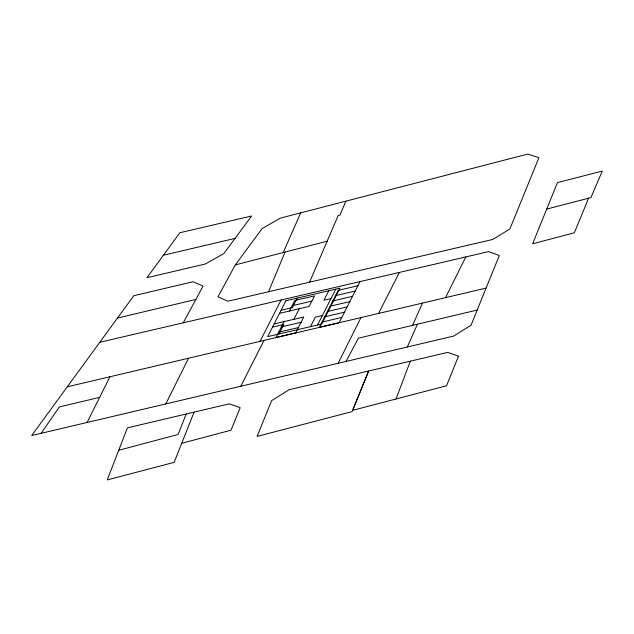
<?xml version="1.0" encoding="UTF-8"?>
<svg xmlns="http://www.w3.org/2000/svg" width="634" height="634" viewBox="0 0 634 634"><rect width="100%" height="100%" fill="white"/><g stroke="black" fill="none" stroke-linecap="round" stroke-linejoin="round"><path stroke-width="0.95" d="M396.028 398.992L410.333 361.182M118.732 450.275L127.386 427.871L229.357 403.818L240.175 407.694L230.998 430.209L181.704 443.293L174.128 462.376L107.217 479.922L118.732 450.275L178.091 434.472L186.214 413.994M181.704 443.293L194.075 412.148M183.234 322.817L203.11 286.077L193.14 281.742L133.829 295.69L31.7 435.526L453.659 336.083L471.054 325.202L499.299 255.502L488.592 251.619L99.815 342.273M588.582 198.212L574.356 232.789L532.655 243.765L557.437 182.616L602.3 171.053L590.92 197.61L546.706 209.093M268.547 291.743L285.062 252.063M345.879 201.16L339.935 215.116L338.12 215.6L309.574 282.17M283.224 252.53L300.698 212.866M407.274 347.012L417.426 324.22M412.528 325.377L422.521 303.076M87.104 422.474L109.912 376.77M165.783 403.937L188.591 358.226M338.136 363.322L360.968 317.586M445.52 297.647L465.847 256.928M240.777 386.257L264.006 340.434M260.067 341.361L281.092 300.001M284.064 321.596L276.004 337.462L295.721 332.866L303.781 317.008L274.15 323.911M289.437 311.025L294.81 300.453L314.527 295.856L309.154 306.428L279.531 313.339M278.952 333.991L283.77 324.513L272.517 327.136M297.188 298.115L292.369 307.593L281.116 310.216M293.867 319.314L299.248 308.742M310.502 326.637L315.32 317.159L322.389 315.51M328.737 290.76L323.919 300.239L330.98 298.598M317.579 324.988L335.79 289.12M360.017 281.599L339.095 322.746L319.377 327.35L338.191 290.34L357.909 285.752M378.585 313.426L399.404 272.414M346.053 361.435L358.432 338.176L477.188 310.066M235.301 264.901L217.953 296.878L227.923 301.213L492.784 239.438L509.847 229.048L538.924 157.676L527.765 154.078L280.236 218.159L262.032 228.676L235.301 264.901L327.152 241.205M41.162 433.299L59.327 406.941L99.633 397.359M235.071 238.384L223.85 253.576L205.408 263.974L146.977 277.708L179.85 232.741L251.627 215.988L235.071 238.384L163.406 255.24M117.456 318.094L195.906 299.422M67.275 386.811L486.119 288.082M292.123 305.739L311.841 301.142M335.505 295.634L355.222 291.038M332.818 300.92L352.536 296.324M330.132 306.206L349.849 301.61M327.437 311.492L347.155 306.896M281.377 326.882L301.095 322.294M324.751 316.778L344.468 312.182M278.691 332.176L298.408 327.58M322.064 322.064L341.781 317.468M458.493 356.221L446.526 385.781L352.639 410.333L368.647 371.001L352.1 411.624L257.103 436.414L271.661 400.617L289.08 389.752L447.762 352.361L458.493 356.221M285.934 300.738L267.699 336.614L321.755 324.014L339.99 288.137L285.934 300.738"/></g></svg>
